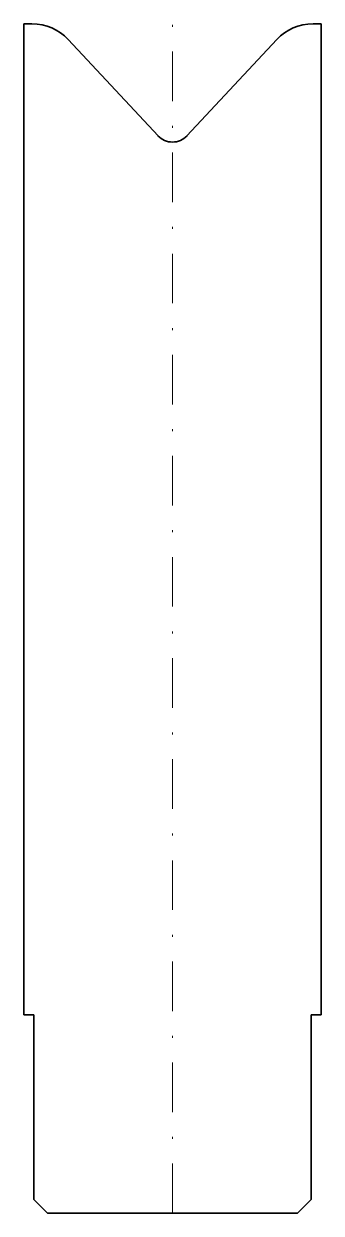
# Model space of a CAD drawing. Header units: millimetres. Extents: x -7.5 to 7.5, y -60 to 0.
import ezdxf

# ---------------------------------------------------------------- set-up
doc = ezdxf.new("R2010")
doc.units = ezdxf.units.MM
doc.header["$LTSCALE"] = 5
doc.linetypes.add('AUSGEZOGEN', pattern=[0])
doc.linetypes.add('DASHDOT', pattern=[1, 0.5, -0.25, 0, -0.25])
doc.layers.add('2', color=7, linetype='Continuous')
doc.layers.add('5', color=3, linetype='Continuous', true_color=0x00ff00)

msp = doc.modelspace()

# ---------------------------------------------------------------- linework, layer by layer
at = {"layer": '2', "color": 7, "linetype": 'AUSGEZOGEN', "lineweight": 35}
for p, q in [((-7.5, -50), (-7.5, 0)), ((-7.5, 0), (-7.087, 0)), ((7.087, 0), (7.5, 0)), ((7.5, 0), (7.5, -50)), ((-5.259, -0.795), (-0.731, -5.65)), ((0.731, -5.65), (5.259, -0.795)), ((-7, -50), (-7.5, -50)), ((-7, -59.3), (-7, -50)), ((7, -50), (7, -59.3)), ((7.5, -50), (7, -50)), ((-6.3, -60), (-7, -59.3)), ((7, -59.3), (6.3, -60)), ((6.3, -60), (-6.3, -60))]:
    msp.add_line(p, q, dxfattribs=at)
for centre, radius, start, end in [((-7.087, -2.5), 2.5, 43, 90), ((7.087, -2.5), 2.5, 90, 137), ((0, -4.968), 1, 223, 317)]:
    msp.add_arc(centre, radius, start, end, dxfattribs=at)
at = {"layer": '5', "color": 3, "linetype": 'DASHDOT', "lineweight": 18, "true_color": 0x00ff00}
msp.add_line((0, -60), (0, 0), dxfattribs=at)

doc.saveas('drawing.dxf')
